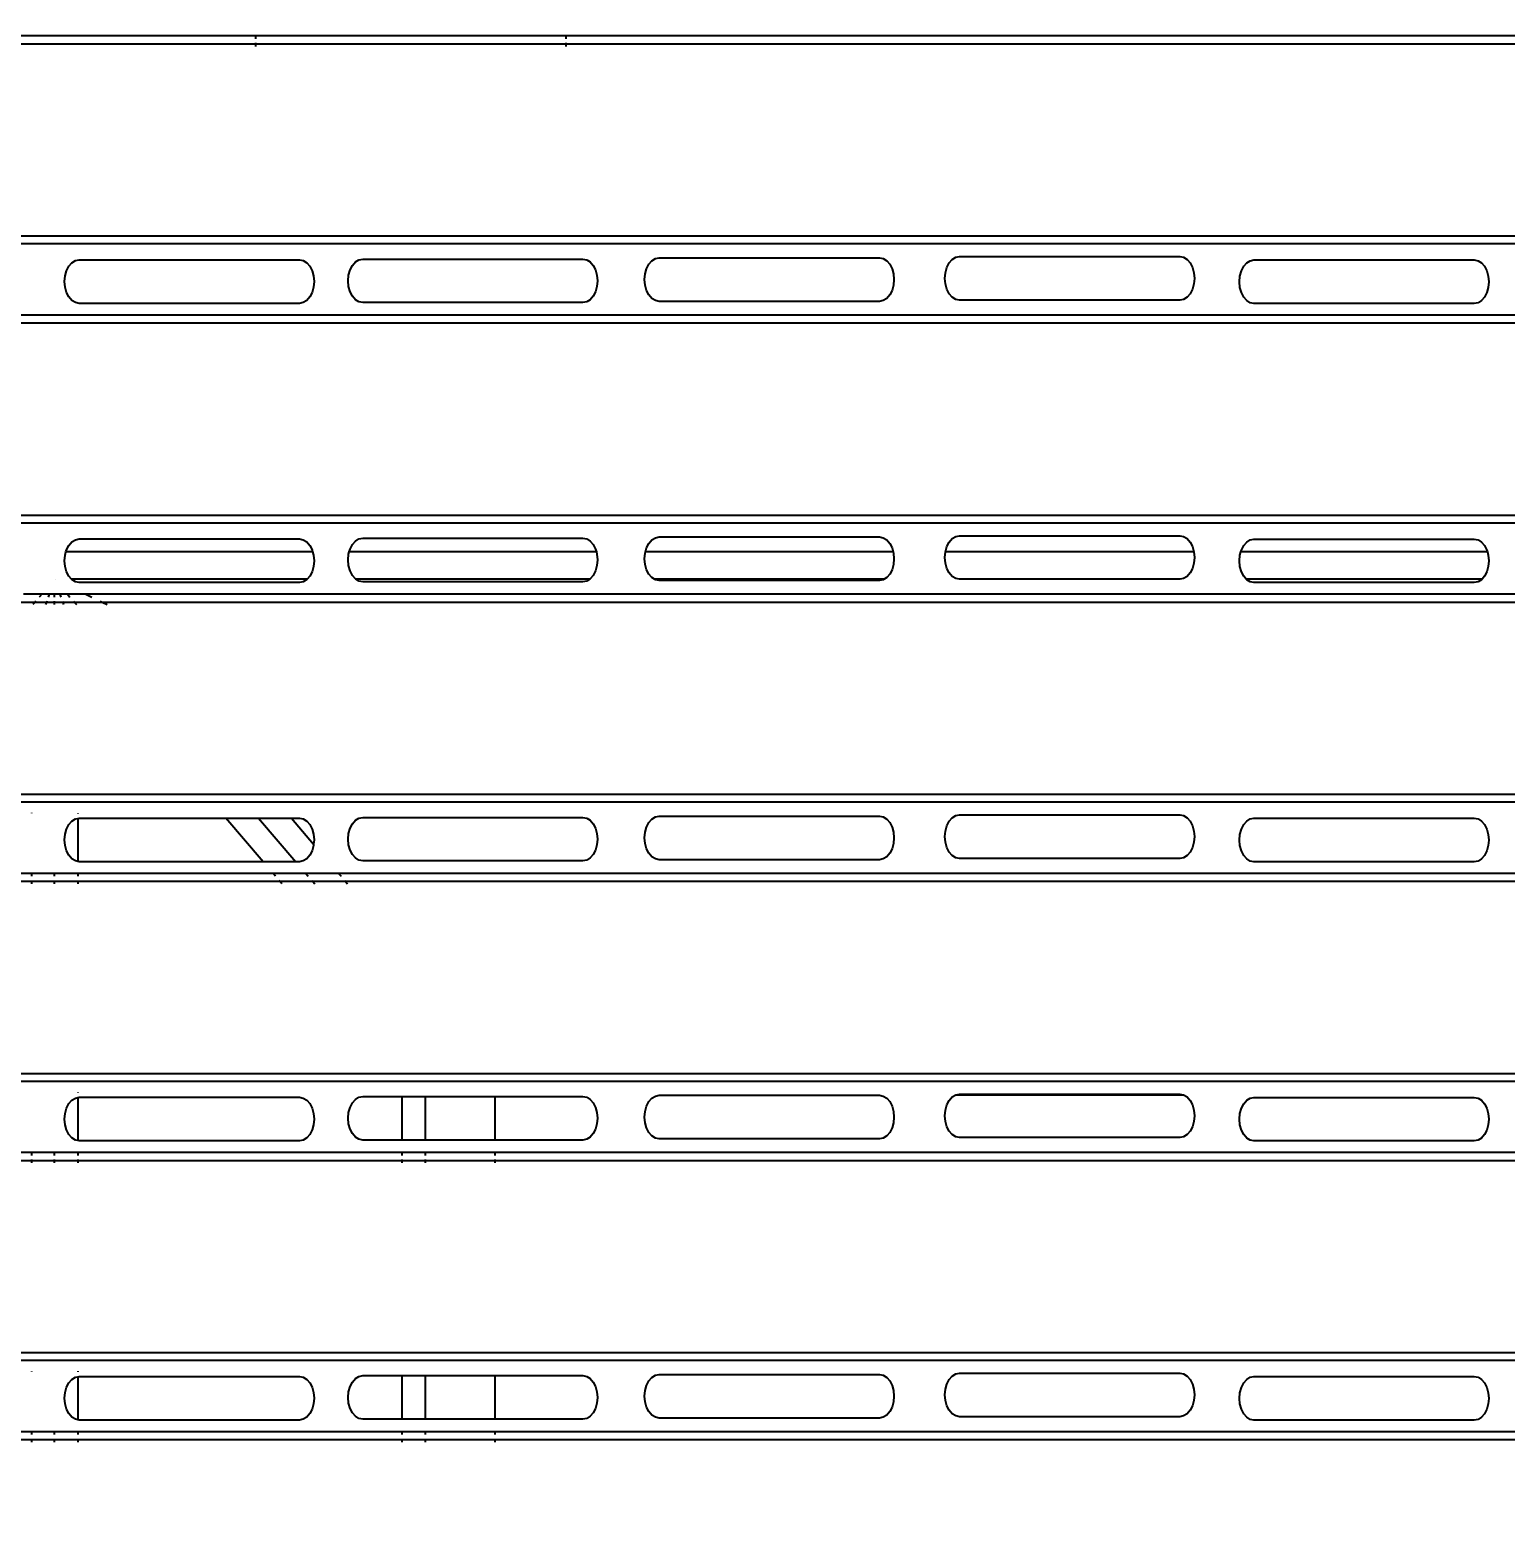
# Model space of a CAD drawing. Header units: inches. Extents: x 236662 to 497023, y -248575 to 81795.
# Drawn here: x 294752.5 to 295049.6, y -97910 to -97606.7 of the extents above; entities that cross this region are included whole.
import ezdxf

# ---------------------------------------------------------------- set-up
doc = ezdxf.new("R2010")
doc.units = ezdxf.units.IN
doc.header["$LTSCALE"] = 10
doc.header["$MEASUREMENT"] = 0
doc.layers.add('02. HP_BE TONG', color=1, linetype='Continuous', lineweight=35)
doc.layers.add('06. HP_THAY 1', color=134, linetype='Continuous', lineweight=15)
doc.layers.add('04. HP_CUA', color=153, linetype='Continuous')
doc.layers.add('08. HP_DIM', color=118, linetype='Continuous')
doc.styles.add('text2', font='VHELVCN.TTF')
doc.dimstyles.new('AL-100', dxfattribs={"dimtxt": 220, "dimasz": 150, "dimexe": 150, "dimexo": 150, "dimgap": 80, "dimtad": 1, "dimdec": 0, "dimzin": 9, "dimtxsty": 'text2', "dimblk": 'ARCHTICK', "dimcen": 1, "dimdle": 150, "dimclrd": 256, "dimclre": 256, "dimclrt": 7, "dimadec": 0, "dimazin": 0, "dimtfac": 1, "dimtdec": 0, "dimtix": 1, "dimtmove": 2, "dimatfit": 3, "dimldrblk": 'ARCHTICK', "dimfxl": 1, "dimtolj": 1, "dimtzin": 0, "dimlwd": -1, "dimlwe": -1, "dimarcsym": 0})

# ---------------------------------------------------------------- blocks, each defined once
blk = doc.blocks.new('KHUNG TEN A-3')
at = {"layer": '02. HP_BE TONG', "color": 1, "const_width": 0.5}
blk.add_lwpolyline([(15, 5), (415, 5), (415, 292), (15, 292)], close=True, dxfattribs=at)
at = {"layer": '06. HP_THAY 1'}
blk.add_lwpolyline([(0, 297), (420, 297), (420, 0), (0, 0)], close=True, dxfattribs=at)
at = {"layer": 'Defpoints'}
blk.add_lwpolyline([(0, 0), (420, 0), (420, 297), (0, 297)], close=True, dxfattribs=at)
blk = doc.blocks.new('_ArchTick')
at = {"color": 0, "linetype": 'ByBlock', "const_width": 0.15}
blk.add_lwpolyline([(-0.5, -0.5), (0.5, 0.5)], dxfattribs=at)
blk = doc.blocks.new('*D258')
at = {"layer": '08. HP_DIM', "transparency": 16777216}
for p, q in [((296581.96, -100401.71), (296581.96, -97301.71)), ((294310.44, -97451.71), (296731.96, -97451.71)), ((296110.44, -100251.71), (296731.96, -100251.71))]:
    blk.add_line(p, q, dxfattribs=at)
at = {"layer": 'Defpoints', "color": 0, "transparency": 16777216}
for p in [(294160.44, -97451.71), (296581.96, -97451.71), (295960.44, -100251.71)]:
    blk.add_point(p, dxfattribs=at)
at = {"layer": '08. HP_DIM', "transparency": 16777216, "xscale": 150, "yscale": 150, "zscale": 150}
for p, rotation in [((296581.96, -97451.71), 90), ((296581.96, -100251.71), 270)]:
    blk.add_blockref('_ArchTick', p, dxfattribs=dict(at, rotation=rotation))
at = {"layer": '08. HP_DIM', "color": 7, "transparency": 16777216, "insert": (296389.61, -98851.71), "char_height": 220, "attachment_point": 5, "rotation": 90, "style": 'text2'}
blk.add_mtext('\\A1;2800', dxfattribs=at)

msp = doc.modelspace()

# ---------------------------------------------------------------- linework, layer by layer
at = {"layer": '04. HP_CUA'}
for p, q in [((294797.94, -97607.91), (294722.94, -97607.91)), ((294797.94, -97608.5), (294797.94, -97607.91)), ((294860.44, -97607.91), (294797.94, -97607.91)), ((294860.44, -97608.5), (294860.44, -97607.91)), ((295387.87, -97607.91), (294860.44, -97607.91)), ((294797.94, -97609.57), (294722.94, -97609.57)), ((294797.94, -97609.57), (294797.94, -97609.33)), ((294797.94, -97610.01), (294797.94, -97609.57)), ((294860.44, -97609.57), (294797.94, -97609.57)), ((294860.44, -97609.57), (294860.44, -97609.33)), ((294860.44, -97610.01), (294860.44, -97609.57)), ((295388.37, -97609.57), (294860.44, -97609.57)), ((294797.94, -97648.24), (294797.94, -97648.15)), ((294860.44, -97648.24), (294860.44, -97648.15)), ((295395.9, -97649.79), (292919.53, -97649.79)), ((294797.94, -97648.24), (294722.94, -97648.24)), ((294860.44, -97648.24), (294797.94, -97648.24)), ((295395.77, -97648.24), (294860.44, -97648.24)), ((294759.86, -97655.17), (294760.33, -97654.27)), ((294760.33, -97654.27), (294760.94, -97653.57)), ((294760.94, -97653.57), (294761.65, -97653.13)), ((294761.65, -97653.13), (294762.4, -97652.98)), ((294762.4, -97652.98), (294806.74, -97652.98)), ((294806.74, -97652.98), (294807.5, -97653.13)), ((294807.5, -97653.13), (294808.21, -97653.57)), ((294808.21, -97653.57), (294808.82, -97654.27)), ((294808.82, -97654.27), (294809.28, -97655.17)), ((294816.94, -97655.01), (294817.41, -97654.11)), ((294817.41, -97654.11), (294818.02, -97653.41)), ((294818.02, -97653.41), (294818.72, -97652.97)), ((294818.72, -97652.97), (294819.48, -97652.82)), ((294819.48, -97652.82), (294863.82, -97652.82)), ((294863.82, -97652.82), (294864.58, -97652.97)), ((294864.58, -97652.97), (294865.29, -97653.41)), ((294865.29, -97653.41), (294865.9, -97654.11)), ((294865.9, -97654.11), (294866.36, -97655.01)), ((294876.63, -97654.77), (294877.1, -97653.86)), ((294877.1, -97653.86), (294877.71, -97653.17)), ((294877.71, -97653.17), (294878.41, -97652.73)), ((294878.41, -97652.73), (294879.17, -97652.58)), ((294879.17, -97652.58), (294923.51, -97652.58)), ((294923.51, -97652.58), (294924.27, -97652.73)), ((294924.27, -97652.73), (294924.98, -97653.17)), ((294924.98, -97653.17), (294925.58, -97653.86)), ((294925.58, -97653.86), (294926.05, -97654.77)), ((294937.11, -97654.51), (294937.57, -97653.61)), ((294937.57, -97653.61), (294938.18, -97652.91)), ((294938.18, -97652.91), (294938.89, -97652.47)), ((294938.89, -97652.47), (294939.65, -97652.32)), ((294939.65, -97652.32), (294983.98, -97652.32)), ((294983.98, -97652.32), (294984.74, -97652.47)), ((294984.74, -97652.47), (294985.45, -97652.91)), ((294985.45, -97652.91), (294986.06, -97653.61)), ((294986.06, -97653.61), (294986.53, -97654.51)), ((294996.85, -97654.29), (294997.46, -97653.59)), ((294997.46, -97653.59), (294998.16, -97653.15)), ((294998.16, -97653.15), (294998.92, -97653)), ((294998.92, -97653), (295043.26, -97653)), ((295043.26, -97653), (295044.02, -97653.15)), ((295044.02, -97653.15), (295044.73, -97653.59)), ((295044.73, -97653.59), (295045.33, -97654.29)), ((294759.47, -97657.36), (294759.57, -97656.23)), ((294759.57, -97656.23), (294759.86, -97655.17)), ((294809.28, -97655.17), (294809.58, -97656.23)), ((294809.58, -97656.23), (294809.68, -97657.36)), ((294816.55, -97657.21), (294816.65, -97656.07)), ((294816.65, -97658.34), (294816.55, -97657.21)), ((294816.65, -97656.07), (294816.94, -97655.01)), ((294866.36, -97655.01), (294866.65, -97656.07)), ((294866.65, -97656.07), (294866.75, -97657.21)), ((294866.75, -97657.21), (294866.65, -97658.34)), ((294876.24, -97656.96), (294876.34, -97655.83)), ((294876.34, -97658.1), (294876.24, -97656.96)), ((294876.34, -97655.83), (294876.63, -97654.77)), ((294926.05, -97654.77), (294926.34, -97655.83)), ((294926.34, -97655.83), (294926.44, -97656.96)), ((294926.44, -97656.96), (294926.34, -97658.1)), ((294936.71, -97656.71), (294936.81, -97655.57)), ((294936.81, -97657.84), (294936.71, -97656.71)), ((294936.81, -97655.57), (294937.11, -97654.51)), ((294986.53, -97654.51), (294986.82, -97655.57)), ((294986.82, -97655.57), (294986.92, -97656.71)), ((294986.92, -97656.71), (294986.82, -97657.84)), ((294995.99, -97657.39), (294996.09, -97656.25)), ((294996.09, -97656.25), (294996.38, -97655.2)), ((294996.38, -97655.2), (294996.85, -97654.29)), ((295045.33, -97654.29), (295045.8, -97655.2)), ((295045.8, -97655.2), (295046.09, -97656.25)), ((295046.09, -97656.25), (295046.19, -97657.39)), ((294759.57, -97658.5), (294759.47, -97657.36)), ((294759.86, -97659.56), (294759.57, -97658.5)), ((294760.33, -97660.46), (294759.86, -97659.56)), ((294809.28, -97659.56), (294808.82, -97660.46)), ((294809.58, -97658.5), (294809.28, -97659.56)), ((294809.68, -97657.36), (294809.58, -97658.5)), ((294816.94, -97659.4), (294816.65, -97658.34)), ((294817.41, -97660.3), (294816.94, -97659.4)), ((294818.02, -97661), (294817.41, -97660.3)), ((294865.9, -97660.3), (294865.29, -97661)), ((294866.36, -97659.4), (294865.9, -97660.3)), ((294866.65, -97658.34), (294866.36, -97659.4)), ((294876.63, -97659.16), (294876.34, -97658.1)), ((294877.1, -97660.06), (294876.63, -97659.16)), ((294877.71, -97660.76), (294877.1, -97660.06)), ((294925.58, -97660.06), (294924.98, -97660.76)), ((294926.05, -97659.16), (294925.58, -97660.06)), ((294926.34, -97658.1), (294926.05, -97659.16)), ((294937.11, -97658.9), (294936.81, -97657.84)), ((294937.57, -97659.8), (294937.11, -97658.9)), ((294938.18, -97660.5), (294937.57, -97659.8)), ((294986.06, -97659.8), (294985.45, -97660.5)), ((294986.53, -97658.9), (294986.06, -97659.8)), ((294986.82, -97657.84), (294986.53, -97658.9)), ((294996.09, -97658.52), (294995.99, -97657.39)), ((294996.38, -97659.58), (294996.09, -97658.52)), ((294996.85, -97660.49), (294996.38, -97659.58)), ((295045.8, -97659.58), (295045.33, -97660.49)), ((295046.09, -97658.52), (295045.8, -97659.58)), ((295046.19, -97657.39), (295046.09, -97658.52)), ((294760.94, -97661.16), (294760.33, -97660.46)), ((294761.65, -97661.6), (294760.94, -97661.16)), ((294762.4, -97661.75), (294761.65, -97661.6)), ((294806.74, -97661.75), (294762.4, -97661.75)), ((294807.5, -97661.6), (294806.74, -97661.75)), ((294808.21, -97661.16), (294807.5, -97661.6)), ((294808.82, -97660.46), (294808.21, -97661.16)), ((294818.72, -97661.44), (294818.02, -97661)), ((294819.48, -97661.59), (294818.72, -97661.44)), ((294863.82, -97661.59), (294819.48, -97661.59)), ((294864.58, -97661.44), (294863.82, -97661.59)), ((294865.29, -97661), (294864.58, -97661.44)), ((294878.41, -97661.2), (294877.71, -97660.76)), ((294879.17, -97661.35), (294878.41, -97661.2)), ((294923.51, -97661.35), (294879.17, -97661.35)), ((294924.27, -97661.2), (294923.51, -97661.35)), ((294924.98, -97660.76), (294924.27, -97661.2)), ((294938.89, -97660.94), (294938.18, -97660.5)), ((294939.65, -97661.09), (294938.89, -97660.94)), ((294983.98, -97661.09), (294939.65, -97661.09)), ((294984.74, -97660.94), (294983.98, -97661.09)), ((294985.45, -97660.5), (294984.74, -97660.94)), ((294997.46, -97661.18), (294996.85, -97660.49)), ((294998.16, -97661.62), (294997.46, -97661.18)), ((294998.92, -97661.77), (294998.16, -97661.62)), ((295043.26, -97661.77), (294998.92, -97661.77)), ((295044.02, -97661.62), (295043.26, -97661.77)), ((295044.73, -97661.18), (295044.02, -97661.62)), ((295045.33, -97660.49), (295044.73, -97661.18)), ((295393.26, -97664.1), (292927.62, -97664.1)), ((295391.84, -97665.76), (292929.03, -97665.76)), ((295358.82, -97704.43), (292962.05, -97704.43)), ((295396.55, -97705.98), (292918.88, -97705.98)), ((294878.41, -97708.92), (294879.17, -97708.77)), ((294879.17, -97708.77), (294923.51, -97708.77)), ((294923.51, -97708.77), (294924.27, -97708.92)), ((294938.18, -97709.1), (294938.89, -97708.66)), ((294938.89, -97708.66), (294939.65, -97708.51)), ((294939.65, -97708.51), (294983.98, -97708.51)), ((294983.98, -97708.51), (294984.74, -97708.66)), ((294984.74, -97708.66), (294985.45, -97709.1)), ((294759.57, -97712.42), (294759.74, -97711.79)), ((294759.74, -97711.79), (294759.86, -97711.36)), ((294809.4, -97711.79), (294759.74, -97711.79)), ((294759.86, -97711.36), (294760.33, -97710.46)), ((294760.33, -97710.46), (294760.94, -97709.76)), ((294760.94, -97709.76), (294761.65, -97709.32)), ((294761.65, -97709.32), (294762.4, -97709.17)), ((294762.4, -97709.17), (294806.74, -97709.17)), ((294806.74, -97709.17), (294807.5, -97709.32)), ((294807.5, -97709.32), (294808.21, -97709.76)), ((294808.21, -97709.76), (294808.82, -97710.46)), ((294808.82, -97710.46), (294809.28, -97711.36)), ((294809.28, -97711.36), (294809.4, -97711.79)), ((294809.4, -97711.79), (294809.58, -97712.42)), ((294816.65, -97712.26), (294816.78, -97711.79)), ((294816.78, -97711.79), (294816.94, -97711.2)), ((294866.53, -97711.79), (294816.78, -97711.79)), ((294816.94, -97711.2), (294817.41, -97710.3)), ((294817.41, -97710.3), (294818.02, -97709.6)), ((294818.02, -97709.6), (294818.72, -97709.16)), ((294818.72, -97709.16), (294819.48, -97709.01)), ((294819.48, -97709.01), (294863.82, -97709.01)), ((294863.82, -97709.01), (294864.58, -97709.16)), ((294864.58, -97709.16), (294865.29, -97709.6)), ((294865.29, -97709.6), (294865.9, -97710.3)), ((294865.9, -97710.3), (294866.36, -97711.2)), ((294866.36, -97711.2), (294866.53, -97711.79)), ((294866.53, -97711.79), (294866.65, -97712.26)), ((294876.34, -97712.02), (294876.4, -97711.79)), ((294876.4, -97711.79), (294876.63, -97710.96)), ((294926.28, -97711.79), (294876.4, -97711.79)), ((294876.63, -97710.96), (294877.1, -97710.05)), ((294877.1, -97710.05), (294877.71, -97709.36)), ((294877.71, -97709.36), (294878.41, -97708.92)), ((294924.27, -97708.92), (294924.98, -97709.36)), ((294924.98, -97709.36), (294925.58, -97710.05)), ((294925.58, -97710.05), (294926.05, -97710.96)), ((294926.05, -97710.96), (294926.28, -97711.79)), ((294926.28, -97711.79), (294926.34, -97712.02)), ((294936.71, -97712.9), (294936.81, -97711.79)), ((294936.81, -97711.76), (294937.11, -97710.7)), ((294936.81, -97711.79), (294936.81, -97711.76)), ((294986.82, -97711.79), (294936.81, -97711.79)), ((294937.11, -97710.7), (294937.57, -97709.8)), ((294937.57, -97709.8), (294938.18, -97709.1)), ((294985.45, -97709.1), (294986.06, -97709.8)), ((294986.06, -97709.8), (294986.53, -97710.7)), ((294986.53, -97710.7), (294986.82, -97711.76)), ((294986.82, -97711.76), (294986.82, -97711.79)), ((294986.82, -97711.79), (294986.92, -97712.9)), ((294996.09, -97712.44), (294996.27, -97711.79)), ((294996.27, -97711.79), (294996.38, -97711.39)), ((295045.91, -97711.79), (294996.27, -97711.79)), ((294996.38, -97711.39), (294996.85, -97710.48)), ((294996.85, -97710.48), (294997.46, -97709.78)), ((294997.46, -97709.78), (294998.16, -97709.34)), ((294998.16, -97709.34), (294998.92, -97709.19)), ((294998.92, -97709.19), (295043.26, -97709.19)), ((295043.26, -97709.19), (295044.02, -97709.34)), ((295044.02, -97709.34), (295044.73, -97709.78)), ((295044.73, -97709.78), (295045.33, -97710.48)), ((295045.33, -97710.48), (295045.8, -97711.39)), ((295045.8, -97711.39), (295045.91, -97711.79)), ((295045.91, -97711.79), (295046.09, -97712.44)), ((294759.47, -97713.55), (294759.57, -97712.42)), ((294759.57, -97714.69), (294759.47, -97713.55)), ((294759.86, -97715.75), (294759.57, -97714.69)), ((294809.58, -97714.69), (294809.28, -97715.75)), ((294809.58, -97712.42), (294809.68, -97713.55)), ((294809.68, -97713.55), (294809.58, -97714.69)), ((294816.55, -97713.4), (294816.65, -97712.26)), ((294816.65, -97714.53), (294816.55, -97713.4)), ((294816.94, -97715.59), (294816.65, -97714.53)), ((294866.65, -97714.53), (294866.36, -97715.59)), ((294866.65, -97712.26), (294866.75, -97713.4)), ((294866.75, -97713.4), (294866.65, -97714.53)), ((294876.24, -97713.15), (294876.34, -97712.02)), ((294876.34, -97714.29), (294876.24, -97713.15)), ((294876.63, -97715.35), (294876.34, -97714.29)), ((294926.34, -97714.29), (294926.05, -97715.35)), ((294926.34, -97712.02), (294926.44, -97713.15)), ((294926.44, -97713.15), (294926.34, -97714.29)), ((294936.81, -97714.03), (294936.71, -97712.9)), ((294937.11, -97715.09), (294936.81, -97714.03)), ((294986.82, -97714.03), (294986.53, -97715.09)), ((294986.92, -97712.9), (294986.82, -97714.03)), ((294995.99, -97713.58), (294996.09, -97712.44)), ((294996.09, -97714.71), (294995.99, -97713.58)), ((294996.38, -97715.77), (294996.09, -97714.71)), ((295046.09, -97714.71), (295045.8, -97715.77)), ((295046.09, -97712.44), (295046.19, -97713.58)), ((295046.19, -97713.58), (295046.09, -97714.71)), ((294757.62, -97717.34), (294757.65, -97717.35)), ((294760.33, -97716.65), (294759.86, -97715.75)), ((294760.86, -97717.26), (294760.33, -97716.65)), ((294808.29, -97717.26), (294760.86, -97717.26)), ((294760.94, -97717.35), (294760.86, -97717.26)), ((294761.65, -97717.79), (294760.94, -97717.35)), ((294762.4, -97717.94), (294761.65, -97717.79)), ((294806.74, -97717.94), (294762.4, -97717.94)), ((294807.5, -97717.79), (294806.74, -97717.94)), ((294808.21, -97717.35), (294807.5, -97717.79)), ((294808.29, -97717.26), (294808.21, -97717.35)), ((294808.82, -97716.65), (294808.29, -97717.26)), ((294809.28, -97715.75), (294808.82, -97716.65)), ((294817.41, -97716.49), (294816.94, -97715.59)), ((294818.02, -97717.19), (294817.41, -97716.49)), ((294818.12, -97717.26), (294818.02, -97717.19)), ((294865.18, -97717.26), (294818.12, -97717.26)), ((294818.72, -97717.63), (294818.12, -97717.26)), ((294819.48, -97717.78), (294818.72, -97717.63)), ((294863.82, -97717.78), (294819.48, -97717.78)), ((294864.58, -97717.63), (294863.82, -97717.78)), ((294865.18, -97717.26), (294864.58, -97717.63)), ((294865.29, -97717.19), (294865.18, -97717.26)), ((294865.9, -97716.49), (294865.29, -97717.19)), ((294866.36, -97715.59), (294865.9, -97716.49)), ((294877.1, -97716.25), (294876.63, -97715.35)), ((294877.71, -97716.95), (294877.1, -97716.25)), ((294878.2, -97717.26), (294877.71, -97716.95)), ((294924.48, -97717.26), (294878.2, -97717.26)), ((294878.41, -97717.39), (294878.2, -97717.26)), ((294879.17, -97717.54), (294878.41, -97717.39)), ((294923.51, -97717.54), (294879.17, -97717.54)), ((294924.27, -97717.39), (294923.51, -97717.54)), ((294924.48, -97717.26), (294924.27, -97717.39)), ((294924.98, -97716.95), (294924.48, -97717.26)), ((294925.58, -97716.25), (294924.98, -97716.95)), ((294926.05, -97715.35), (294925.58, -97716.25)), ((294937.57, -97715.99), (294937.11, -97715.09)), ((294938.18, -97716.69), (294937.57, -97715.99)), ((294938.89, -97717.13), (294938.18, -97716.69)), ((294939.65, -97717.28), (294938.89, -97717.13)), ((294983.98, -97717.28), (294939.65, -97717.28)), ((294984.74, -97717.13), (294983.98, -97717.28)), ((294985.45, -97716.69), (294984.74, -97717.13)), ((294986.06, -97715.99), (294985.45, -97716.69)), ((294986.53, -97715.09), (294986.06, -97715.99)), ((294996.85, -97716.68), (294996.38, -97715.77)), ((294997.35, -97717.26), (294996.85, -97716.68)), ((295044.83, -97717.26), (294997.35, -97717.26)), ((294997.46, -97717.37), (294997.35, -97717.26)), ((294998.16, -97717.81), (294997.46, -97717.37)), ((294998.92, -97717.96), (294998.16, -97717.81)), ((295043.26, -97717.96), (294998.92, -97717.96)), ((295044.02, -97717.81), (295043.26, -97717.96)), ((295044.73, -97717.37), (295044.02, -97717.81)), ((295044.83, -97717.26), (295044.73, -97717.37)), ((295045.33, -97716.68), (295044.83, -97717.26)), ((295045.8, -97715.77), (295045.33, -97716.68)), ((294754.86, -97720.29), (294751.19, -97720.29)), ((294754.86, -97720.29), (294754.36, -97720.88)), ((294756.38, -97720.29), (294754.86, -97720.29)), ((294756.38, -97720.29), (294756.17, -97720.88)), ((294757.45, -97720.29), (294756.38, -97720.29)), ((294757.45, -97720.88), (294757.45, -97720.29)), ((294758.53, -97720.29), (294757.45, -97720.29)), ((294758.53, -97720.29), (294758.73, -97720.88)), ((294760.05, -97720.29), (294758.53, -97720.29)), ((294760.05, -97720.29), (294760.55, -97720.88)), ((294763.71, -97720.29), (294760.05, -97720.29)), ((294763.71, -97720.29), (294764.92, -97720.88)), ((295348.21, -97720.29), (294763.71, -97720.29)), ((294753.44, -97721.95), (294747.77, -97721.95)), ((294753.44, -97721.95), (294753.07, -97722.39)), ((294753.65, -97721.71), (294753.44, -97721.95)), ((294755.79, -97721.95), (294753.44, -97721.95)), ((294755.79, -97721.95), (294755.64, -97722.39)), ((294755.88, -97721.71), (294755.79, -97721.95)), ((294757.45, -97721.95), (294755.79, -97721.95)), ((294757.45, -97721.95), (294757.45, -97721.71)), ((294757.45, -97722.39), (294757.45, -97721.95)), ((294759.11, -97721.95), (294757.45, -97721.95)), ((294759.03, -97721.71), (294759.11, -97721.95)), ((294759.11, -97721.95), (294759.27, -97722.39)), ((294761.46, -97721.95), (294759.11, -97721.95)), ((294761.25, -97721.71), (294761.46, -97721.95)), ((294761.46, -97721.95), (294761.84, -97722.39)), ((294767.13, -97721.95), (294761.46, -97721.95)), ((294766.63, -97721.71), (294767.13, -97721.95)), ((294767.13, -97721.95), (294768.04, -97722.39)), ((295344.79, -97721.95), (294767.13, -97721.95)), ((295396.55, -97762.17), (292918.88, -97762.17)), ((294752.79, -97760.62), (294727.02, -97760.62)), ((294752.79, -97760.53), (294752.79, -97760.62)), ((294757.45, -97760.62), (294752.79, -97760.62)), ((294757.45, -97760.62), (294757.45, -97760.53)), ((294762.12, -97760.62), (294757.45, -97760.62)), ((294762.12, -97760.53), (294762.12, -97760.62)), ((294787.89, -97760.62), (294762.12, -97760.62)), ((294787.89, -97760.62), (294787.81, -97760.53)), ((294794.48, -97760.62), (294787.89, -97760.62)), ((294794.4, -97760.53), (294794.48, -97760.62)), ((294801.08, -97760.62), (294794.48, -97760.62)), ((294801, -97760.53), (294801.08, -97760.62)), ((295310.84, -97760.62), (294801.08, -97760.62)), ((294752.79, -97764.31), (294752.79, -97764.37)), ((294760.33, -97766.64), (294760.94, -97765.95)), ((294760.94, -97765.95), (294761.65, -97765.51)), ((294761.65, -97765.51), (294762.12, -97765.42)), ((294762.12, -97764.33), (294762.12, -97764.41)), ((294762.12, -97765.42), (294762.4, -97765.36)), ((294762.12, -97765.42), (294762.12, -97774.07)), ((294762.4, -97765.36), (294791.93, -97765.36)), ((294799.43, -97774.14), (294791.93, -97765.36)), ((294791.93, -97765.36), (294798.53, -97765.36)), ((294798.53, -97765.36), (294806.01, -97774.13)), ((294798.53, -97765.36), (294805.13, -97765.36)), ((294805.13, -97765.36), (294809.6, -97770.6)), ((294805.13, -97765.36), (294806.74, -97765.36)), ((294806.74, -97765.36), (294807.5, -97765.51)), ((294807.5, -97765.51), (294808.21, -97765.95)), ((294808.21, -97765.95), (294808.82, -97766.64)), ((294816.94, -97767.39), (294817.41, -97766.49)), ((294817.41, -97766.49), (294818.02, -97765.79)), ((294818.02, -97765.79), (294818.72, -97765.35)), ((294818.72, -97765.35), (294819.48, -97765.2)), ((294819.48, -97765.2), (294863.82, -97765.2)), ((294863.82, -97765.2), (294864.58, -97765.35)), ((294864.58, -97765.35), (294865.29, -97765.79)), ((294865.29, -97765.79), (294865.9, -97766.49)), ((294865.9, -97766.49), (294866.36, -97767.39)), ((294876.63, -97767.15), (294877.1, -97766.24)), ((294877.1, -97766.24), (294877.71, -97765.55)), ((294877.71, -97765.55), (294878.41, -97765.11)), ((294878.41, -97765.11), (294879.17, -97764.96)), ((294879.17, -97764.96), (294923.51, -97764.96)), ((294923.51, -97764.96), (294924.27, -97765.11)), ((294924.27, -97765.11), (294924.98, -97765.55)), ((294924.98, -97765.55), (294925.58, -97766.24)), ((294925.58, -97766.24), (294926.05, -97767.15)), ((294937.11, -97766.89), (294937.57, -97765.99)), ((294937.57, -97765.99), (294938.18, -97765.29)), ((294938.18, -97765.29), (294938.89, -97764.85)), ((294938.89, -97764.85), (294939.65, -97764.7)), ((294939.65, -97764.7), (294983.98, -97764.7)), ((294983.98, -97764.7), (294984.74, -97764.85)), ((294984.74, -97764.85), (294985.45, -97765.29)), ((294985.45, -97765.29), (294986.06, -97765.99)), ((294986.06, -97765.99), (294986.53, -97766.89)), ((294996.85, -97766.67), (294997.46, -97765.97)), ((294997.46, -97765.97), (294998.16, -97765.53)), ((294998.16, -97765.53), (294998.92, -97765.38)), ((294998.92, -97765.38), (295043.26, -97765.38)), ((295043.26, -97765.38), (295044.02, -97765.53)), ((295044.02, -97765.53), (295044.73, -97765.97)), ((295044.73, -97765.97), (295045.33, -97766.67)), ((294759.47, -97769.74), (294759.57, -97768.61)), ((294759.57, -97768.61), (294759.86, -97767.55)), ((294759.86, -97767.55), (294760.33, -97766.64)), ((294808.82, -97766.64), (294809.28, -97767.55)), ((294809.28, -97767.55), (294809.58, -97768.61)), ((294809.58, -97768.61), (294809.68, -97769.74)), ((294816.55, -97769.59), (294816.65, -97768.45)), ((294816.65, -97768.45), (294816.94, -97767.39)), ((294866.36, -97767.39), (294866.65, -97768.45)), ((294866.65, -97768.45), (294866.75, -97769.59)), ((294876.24, -97769.34), (294876.34, -97768.21)), ((294876.34, -97770.48), (294876.24, -97769.34)), ((294876.34, -97768.21), (294876.63, -97767.15)), ((294926.05, -97767.15), (294926.34, -97768.21)), ((294926.34, -97768.21), (294926.44, -97769.34)), ((294926.44, -97769.34), (294926.34, -97770.48)), ((294936.71, -97769.09), (294936.81, -97767.95)), ((294936.81, -97770.22), (294936.71, -97769.09)), ((294936.81, -97767.95), (294937.11, -97766.89)), ((294986.53, -97766.89), (294986.82, -97767.95)), ((294986.82, -97767.95), (294986.92, -97769.09)), ((294986.92, -97769.09), (294986.82, -97770.22)), ((294995.99, -97769.77), (294996.09, -97768.63)), ((294996.09, -97768.63), (294996.38, -97767.58)), ((294996.38, -97767.58), (294996.85, -97766.67)), ((295045.33, -97766.67), (295045.8, -97767.58)), ((295045.8, -97767.58), (295046.09, -97768.63)), ((295046.09, -97768.63), (295046.19, -97769.77)), ((294759.57, -97770.88), (294759.47, -97769.74)), ((294759.86, -97771.94), (294759.57, -97770.88)), ((294760.33, -97772.84), (294759.86, -97771.94)), ((294809.28, -97771.94), (294808.82, -97772.84)), ((294809.58, -97770.88), (294809.28, -97771.94)), ((294809.6, -97770.6), (294809.58, -97770.88)), ((294809.68, -97769.74), (294809.6, -97770.6)), ((294816.65, -97770.72), (294816.55, -97769.59)), ((294816.94, -97771.78), (294816.65, -97770.72)), ((294817.41, -97772.68), (294816.94, -97771.78)), ((294866.36, -97771.78), (294865.9, -97772.68)), ((294866.65, -97770.72), (294866.36, -97771.78)), ((294866.75, -97769.59), (294866.65, -97770.72)), ((294876.63, -97771.54), (294876.34, -97770.48)), ((294877.1, -97772.44), (294876.63, -97771.54)), ((294877.71, -97773.14), (294877.1, -97772.44)), ((294925.58, -97772.44), (294924.98, -97773.14)), ((294926.05, -97771.54), (294925.58, -97772.44)), ((294926.34, -97770.48), (294926.05, -97771.54)), ((294937.11, -97771.28), (294936.81, -97770.22)), ((294937.57, -97772.18), (294937.11, -97771.28)), ((294938.18, -97772.88), (294937.57, -97772.18)), ((294986.06, -97772.18), (294985.45, -97772.88)), ((294986.53, -97771.28), (294986.06, -97772.18)), ((294986.82, -97770.22), (294986.53, -97771.28)), ((294996.09, -97770.9), (294995.99, -97769.77)), ((294996.38, -97771.96), (294996.09, -97770.9)), ((294996.85, -97772.87), (294996.38, -97771.96)), ((295045.8, -97771.96), (295045.33, -97772.87)), ((295046.09, -97770.9), (295045.8, -97771.96)), ((295046.19, -97769.77), (295046.09, -97770.9)), ((294760.94, -97773.54), (294760.33, -97772.84)), ((294761.65, -97773.98), (294760.94, -97773.54)), ((294762.12, -97774.07), (294761.65, -97773.98)), ((294762.4, -97774.13), (294762.12, -97774.07)), ((294799.43, -97774.14), (294762.4, -97774.13)), ((294806.01, -97774.13), (294799.43, -97774.14)), ((294806.74, -97774.13), (294806.01, -97774.13)), ((294807.5, -97773.98), (294806.74, -97774.13)), ((294808.21, -97773.54), (294807.5, -97773.98)), ((294808.82, -97772.84), (294808.21, -97773.54)), ((294818.02, -97773.38), (294817.41, -97772.68)), ((294818.72, -97773.82), (294818.02, -97773.38)), ((294819.48, -97773.97), (294818.72, -97773.82)), ((294863.82, -97773.97), (294819.48, -97773.97)), ((294864.58, -97773.82), (294863.82, -97773.97)), ((294865.29, -97773.38), (294864.58, -97773.82)), ((294865.9, -97772.68), (294865.29, -97773.38)), ((294878.41, -97773.58), (294877.71, -97773.14)), ((294879.17, -97773.73), (294878.41, -97773.58)), ((294923.51, -97773.73), (294879.17, -97773.73)), ((294924.27, -97773.58), (294923.51, -97773.73)), ((294924.98, -97773.14), (294924.27, -97773.58)), ((294938.89, -97773.32), (294938.18, -97772.88)), ((294939.65, -97773.47), (294938.89, -97773.32)), ((294983.98, -97773.47), (294939.65, -97773.47)), ((294984.74, -97773.32), (294983.98, -97773.47)), ((294985.45, -97772.88), (294984.74, -97773.32)), ((294997.46, -97773.56), (294996.85, -97772.87)), ((294998.16, -97774), (294997.46, -97773.56)), ((294998.92, -97774.15), (294998.16, -97774)), ((295043.26, -97774.15), (294998.92, -97774.15)), ((295044.02, -97774), (295043.26, -97774.15)), ((295044.73, -97773.56), (295044.02, -97774)), ((295045.33, -97772.87), (295044.73, -97773.56)), ((294752.79, -97778.14), (294712.06, -97778.14)), ((294752.79, -97776.48), (294713.47, -97776.48)), ((294752.79, -97776.48), (294752.79, -97777.07)), ((294757.45, -97776.48), (294752.79, -97776.48)), ((294752.79, -97777.9), (294752.79, -97778.14)), ((294752.79, -97778.14), (294752.79, -97778.58)), ((294757.45, -97778.14), (294752.79, -97778.14)), ((294757.45, -97777.07), (294757.45, -97776.48)), ((294762.12, -97776.48), (294757.45, -97776.48)), ((294757.45, -97778.14), (294757.45, -97777.9)), ((294757.45, -97778.58), (294757.45, -97778.14)), ((294762.12, -97778.14), (294757.45, -97778.14)), ((294762.12, -97776.48), (294762.12, -97777.07)), ((294801.43, -97776.48), (294762.12, -97776.48)), ((294762.12, -97777.9), (294762.12, -97778.14)), ((294762.12, -97778.14), (294762.12, -97778.58)), ((294802.85, -97778.14), (294762.12, -97778.14)), ((294801.93, -97777.07), (294801.43, -97776.48)), ((294808.03, -97776.48), (294801.43, -97776.48)), ((294802.85, -97778.14), (294802.64, -97777.9)), ((294803.22, -97778.58), (294802.85, -97778.14)), ((294809.44, -97778.14), (294802.85, -97778.14)), ((294808.03, -97776.48), (294808.53, -97777.07)), ((294814.62, -97776.48), (294808.03, -97776.48)), ((294809.24, -97777.9), (294809.44, -97778.14)), ((294809.44, -97778.14), (294809.82, -97778.58)), ((294816.04, -97778.14), (294809.44, -97778.14)), ((294814.62, -97776.48), (294815.12, -97777.07)), ((295297.3, -97776.48), (294814.62, -97776.48)), ((294815.83, -97777.9), (294816.04, -97778.14)), ((294816.04, -97778.14), (294816.41, -97778.58)), ((295295.88, -97778.14), (294816.04, -97778.14)), ((294752.79, -97816.81), (294687.49, -97816.81)), ((294752.79, -97816.72), (294752.79, -97816.81)), ((294757.45, -97816.81), (294752.79, -97816.81)), ((294757.45, -97816.81), (294757.45, -97816.72)), ((294762.12, -97816.81), (294757.45, -97816.81)), ((294762.12, -97816.72), (294762.12, -97816.81)), ((294827.42, -97816.81), (294762.12, -97816.81)), ((294827.42, -97816.81), (294827.42, -97816.72)), ((294832.08, -97816.81), (294827.42, -97816.81)), ((294832.08, -97816.72), (294832.08, -97816.81)), ((294846.07, -97816.81), (294832.08, -97816.81)), ((294846.07, -97816.72), (294846.07, -97816.81)), ((295265.85, -97816.81), (294846.07, -97816.81)), ((295396.55, -97818.36), (292918.88, -97818.36)), ((294762.12, -97820.52), (294762.12, -97820.6)), ((294938.18, -97821.48), (294938.91, -97821.04)), ((294938.91, -97821.04), (294939.65, -97820.89)), ((294938.91, -97821.04), (294984.73, -97821.04)), ((294939.65, -97820.89), (294983.98, -97820.89)), ((294983.98, -97820.89), (294984.73, -97821.04)), ((294984.73, -97821.04), (294985.45, -97821.48)), ((294759.57, -97824.8), (294759.86, -97823.74)), ((294759.86, -97823.74), (294760.33, -97822.83)), ((294760.33, -97822.83), (294760.94, -97822.14)), ((294760.94, -97822.14), (294761.65, -97821.7)), ((294761.65, -97821.7), (294762.12, -97821.61)), ((294762.12, -97821.61), (294762.4, -97821.55)), ((294762.12, -97821.61), (294762.12, -97830.26)), ((294762.4, -97821.55), (294806.74, -97821.55)), ((294806.74, -97821.55), (294807.5, -97821.7)), ((294807.5, -97821.7), (294808.21, -97822.14)), ((294808.21, -97822.14), (294808.82, -97822.83)), ((294808.82, -97822.83), (294809.28, -97823.74)), ((294809.28, -97823.74), (294809.58, -97824.8)), ((294816.65, -97824.64), (294816.94, -97823.58)), ((294816.94, -97823.58), (294817.41, -97822.68)), ((294817.41, -97822.68), (294818.02, -97821.98)), ((294818.02, -97821.98), (294818.72, -97821.54)), ((294818.72, -97821.54), (294819.48, -97821.39)), ((294819.48, -97821.39), (294827.42, -97821.39)), ((294827.42, -97830.16), (294827.42, -97821.39)), ((294827.42, -97821.39), (294832.08, -97821.39)), ((294832.08, -97821.39), (294832.08, -97830.16)), ((294832.08, -97821.39), (294846.07, -97821.39)), ((294846.07, -97821.39), (294846.07, -97830.16)), ((294846.07, -97821.39), (294863.82, -97821.39)), ((294863.82, -97821.39), (294864.58, -97821.54)), ((294864.58, -97821.54), (294865.29, -97821.98)), ((294865.29, -97821.98), (294865.9, -97822.68)), ((294865.9, -97822.68), (294866.36, -97823.58)), ((294866.36, -97823.58), (294866.65, -97824.64)), ((294876.34, -97824.4), (294876.63, -97823.34)), ((294876.63, -97823.34), (294877.1, -97822.43)), ((294877.1, -97822.43), (294877.71, -97821.74)), ((294877.71, -97821.74), (294878.41, -97821.3)), ((294878.41, -97821.3), (294879.17, -97821.15)), ((294879.17, -97821.15), (294923.51, -97821.15)), ((294923.51, -97821.15), (294924.27, -97821.3)), ((294924.27, -97821.3), (294924.98, -97821.74)), ((294924.98, -97821.74), (294925.58, -97822.43)), ((294925.58, -97822.43), (294926.05, -97823.34)), ((294926.05, -97823.34), (294926.34, -97824.4)), ((294936.81, -97824.14), (294937.11, -97823.08)), ((294937.11, -97823.08), (294937.57, -97822.18)), ((294937.57, -97822.18), (294938.18, -97821.48)), ((294985.45, -97821.48), (294986.06, -97822.18)), ((294986.06, -97822.18), (294986.53, -97823.08)), ((294986.53, -97823.08), (294986.82, -97824.14)), ((294996.09, -97824.82), (294996.38, -97823.77)), ((294996.38, -97823.77), (294996.85, -97822.86)), ((294996.85, -97822.86), (294997.46, -97822.16)), ((294997.46, -97822.16), (294998.16, -97821.72)), ((294998.16, -97821.72), (294998.92, -97821.57)), ((294998.92, -97821.57), (295043.26, -97821.57)), ((295043.26, -97821.57), (295044.02, -97821.72)), ((295044.02, -97821.72), (295044.73, -97822.16)), ((295044.73, -97822.16), (295045.33, -97822.86)), ((295045.33, -97822.86), (295045.8, -97823.77)), ((295045.8, -97823.77), (295046.09, -97824.82)), ((294759.47, -97825.93), (294759.57, -97824.8)), ((294759.57, -97827.07), (294759.47, -97825.93)), ((294759.86, -97828.13), (294759.57, -97827.07)), ((294809.58, -97827.07), (294809.28, -97828.13)), ((294809.58, -97824.8), (294809.68, -97825.93)), ((294809.68, -97825.93), (294809.58, -97827.07)), ((294816.55, -97825.78), (294816.65, -97824.64)), ((294816.65, -97826.91), (294816.55, -97825.78)), ((294816.94, -97827.97), (294816.65, -97826.91)), ((294866.65, -97826.91), (294866.36, -97827.97)), ((294866.65, -97824.64), (294866.75, -97825.78)), ((294866.75, -97825.78), (294866.65, -97826.91)), ((294876.24, -97825.53), (294876.34, -97824.4)), ((294876.34, -97826.67), (294876.24, -97825.53)), ((294876.63, -97827.73), (294876.34, -97826.67)), ((294926.34, -97826.67), (294926.05, -97827.73)), ((294926.34, -97824.4), (294926.44, -97825.53)), ((294926.44, -97825.53), (294926.34, -97826.67)), ((294936.71, -97825.28), (294936.81, -97824.14)), ((294936.81, -97826.41), (294936.71, -97825.28)), ((294937.11, -97827.47), (294936.81, -97826.41)), ((294986.82, -97826.41), (294986.53, -97827.47)), ((294986.82, -97824.14), (294986.92, -97825.28)), ((294986.92, -97825.28), (294986.82, -97826.41)), ((294995.99, -97825.96), (294996.09, -97824.82)), ((294996.09, -97827.09), (294995.99, -97825.96)), ((294996.38, -97828.15), (294996.09, -97827.09)), ((295046.09, -97827.09), (295045.8, -97828.15)), ((295046.09, -97824.82), (295046.19, -97825.96)), ((295046.19, -97825.96), (295046.09, -97827.09)), ((294760.33, -97829.03), (294759.86, -97828.13)), ((294760.94, -97829.73), (294760.33, -97829.03)), ((294761.65, -97830.17), (294760.94, -97829.73)), ((294762.12, -97830.26), (294761.65, -97830.17)), ((294807.5, -97830.17), (294806.74, -97830.32)), ((294808.21, -97829.73), (294807.5, -97830.17)), ((294808.82, -97829.03), (294808.21, -97829.73)), ((294809.28, -97828.13), (294808.82, -97829.03)), ((294817.41, -97828.87), (294816.94, -97827.97)), ((294818.02, -97829.57), (294817.41, -97828.87)), ((294818.72, -97830.01), (294818.02, -97829.57)), ((294819.48, -97830.16), (294818.72, -97830.01)), ((294827.42, -97830.16), (294819.48, -97830.16)), ((294832.08, -97830.16), (294827.42, -97830.16)), ((294846.07, -97830.16), (294832.08, -97830.16)), ((294863.82, -97830.16), (294846.07, -97830.16)), ((294864.58, -97830.01), (294863.82, -97830.16)), ((294865.29, -97829.57), (294864.58, -97830.01)), ((294865.9, -97828.87), (294865.29, -97829.57)), ((294866.36, -97827.97), (294865.9, -97828.87)), ((294877.1, -97828.63), (294876.63, -97827.73)), ((294877.71, -97829.33), (294877.1, -97828.63)), ((294878.41, -97829.77), (294877.71, -97829.33)), ((294879.17, -97829.92), (294878.41, -97829.77)), ((294923.51, -97829.92), (294879.17, -97829.92)), ((294924.27, -97829.77), (294923.51, -97829.92)), ((294924.98, -97829.33), (294924.27, -97829.77)), ((294925.58, -97828.63), (294924.98, -97829.33)), ((294926.05, -97827.73), (294925.58, -97828.63)), ((294937.57, -97828.37), (294937.11, -97827.47)), ((294938.18, -97829.07), (294937.57, -97828.37)), ((294938.89, -97829.51), (294938.18, -97829.07)), ((294939.65, -97829.66), (294938.89, -97829.51)), ((294983.98, -97829.66), (294939.65, -97829.66)), ((294984.74, -97829.51), (294983.98, -97829.66)), ((294985.45, -97829.07), (294984.74, -97829.51)), ((294986.06, -97828.37), (294985.45, -97829.07)), ((294986.53, -97827.47), (294986.06, -97828.37)), ((294996.85, -97829.06), (294996.38, -97828.15)), ((294997.46, -97829.75), (294996.85, -97829.06)), ((294998.16, -97830.19), (294997.46, -97829.75)), ((295044.73, -97829.75), (295044.02, -97830.19)), ((295045.33, -97829.06), (295044.73, -97829.75)), ((295045.8, -97828.15), (295045.33, -97829.06)), ((294752.79, -97832.67), (294687.49, -97832.67)), ((294752.79, -97832.67), (294752.79, -97833.26)), ((294757.45, -97832.67), (294752.79, -97832.67)), ((294757.45, -97833.26), (294757.45, -97832.67)), ((294762.12, -97832.67), (294757.45, -97832.67)), ((294762.4, -97830.32), (294762.12, -97830.26)), ((294762.12, -97832.67), (294762.12, -97833.26)), ((294827.42, -97832.67), (294762.12, -97832.67)), ((294806.74, -97830.32), (294762.4, -97830.32)), ((294827.42, -97833.26), (294827.42, -97832.67)), ((294832.08, -97832.67), (294827.42, -97832.67)), ((294832.08, -97832.67), (294832.08, -97833.26)), ((294846.07, -97832.67), (294832.08, -97832.67)), ((294846.07, -97832.67), (294846.07, -97833.26)), ((295265.85, -97832.67), (294846.07, -97832.67)), ((294998.92, -97830.34), (294998.16, -97830.19)), ((295043.26, -97830.34), (294998.92, -97830.34)), ((295044.02, -97830.19), (295043.26, -97830.34)), ((294752.79, -97834.33), (294687.49, -97834.33)), ((294752.79, -97834.09), (294752.79, -97834.33)), ((294752.79, -97834.33), (294752.79, -97834.77)), ((294757.45, -97834.33), (294752.79, -97834.33)), ((294757.45, -97834.33), (294757.45, -97834.09)), ((294757.45, -97834.77), (294757.45, -97834.33)), ((294762.12, -97834.33), (294757.45, -97834.33)), ((294762.12, -97834.09), (294762.12, -97834.33)), ((294762.12, -97834.33), (294762.12, -97834.77)), ((294827.42, -97834.33), (294762.12, -97834.33)), ((294827.42, -97834.33), (294827.42, -97834.09)), ((294827.42, -97834.77), (294827.42, -97834.33)), ((294832.08, -97834.33), (294827.42, -97834.33)), ((294832.08, -97834.09), (294832.08, -97834.33)), ((294832.08, -97834.33), (294832.08, -97834.77)), ((294846.07, -97834.33), (294832.08, -97834.33)), ((294846.07, -97834.09), (294846.07, -97834.33)), ((294846.07, -97834.33), (294846.07, -97834.77)), ((295265.85, -97834.33), (294846.07, -97834.33)), ((295396.55, -97874.55), (292918.88, -97874.55)), ((294752.79, -97873), (294687.49, -97873)), ((294752.79, -97872.91), (294752.79, -97873)), ((294757.45, -97873), (294752.79, -97873)), ((294757.45, -97873), (294757.45, -97872.91)), ((294762.12, -97873), (294757.45, -97873)), ((294762.12, -97872.91), (294762.12, -97873)), ((294827.42, -97873), (294762.12, -97873)), ((294827.42, -97873), (294827.42, -97872.91)), ((294832.08, -97873), (294827.42, -97873)), ((294832.08, -97872.91), (294832.08, -97873)), ((294846.07, -97873), (294832.08, -97873)), ((294846.07, -97872.91), (294846.07, -97873)), ((295265.85, -97873), (294846.07, -97873)), ((294752.79, -97876.69), (294752.79, -97876.75)), ((294760.33, -97879.02), (294760.94, -97878.33)), ((294760.94, -97878.33), (294761.65, -97877.89)), ((294761.65, -97877.89), (294762.12, -97877.8)), ((294762.12, -97876.71), (294762.12, -97876.79)), ((294762.12, -97877.8), (294762.4, -97877.74)), ((294762.12, -97877.8), (294762.12, -97886.45)), ((294762.4, -97877.74), (294806.74, -97877.74)), ((294806.74, -97877.74), (294807.5, -97877.89)), ((294807.5, -97877.89), (294808.21, -97878.33)), ((294808.21, -97878.33), (294808.82, -97879.02)), ((294817.41, -97878.87), (294818.02, -97878.17)), ((294818.02, -97878.17), (294818.72, -97877.73)), ((294818.72, -97877.73), (294819.48, -97877.58)), ((294819.48, -97877.58), (294827.42, -97877.58)), ((294827.42, -97886.35), (294827.42, -97877.58)), ((294827.42, -97877.58), (294832.08, -97877.58)), ((294832.08, -97877.58), (294832.08, -97886.35)), ((294832.08, -97877.58), (294846.07, -97877.58)), ((294846.07, -97877.58), (294846.07, -97886.35)), ((294846.07, -97877.58), (294863.82, -97877.58)), ((294863.82, -97877.58), (294864.58, -97877.73)), ((294864.58, -97877.73), (294865.29, -97878.17)), ((294865.29, -97878.17), (294865.9, -97878.87)), ((294876.63, -97879.53), (294877.1, -97878.62)), ((294877.1, -97878.62), (294877.71, -97877.93)), ((294877.71, -97877.93), (294878.41, -97877.49)), ((294878.41, -97877.49), (294879.17, -97877.34)), ((294879.17, -97877.34), (294923.51, -97877.34)), ((294923.51, -97877.34), (294924.27, -97877.49)), ((294924.27, -97877.49), (294924.98, -97877.93)), ((294924.98, -97877.93), (294925.58, -97878.62)), ((294925.58, -97878.62), (294926.05, -97879.53)), ((294937.11, -97879.27), (294937.57, -97878.37)), ((294937.57, -97878.37), (294938.18, -97877.67)), ((294938.18, -97877.67), (294938.89, -97877.23)), ((294938.89, -97877.23), (294939.65, -97877.08)), ((294939.65, -97877.08), (294983.98, -97877.08)), ((294983.98, -97877.08), (294984.74, -97877.23)), ((294984.74, -97877.23), (294985.45, -97877.67)), ((294985.45, -97877.67), (294986.06, -97878.37)), ((294986.06, -97878.37), (294986.53, -97879.27)), ((294996.85, -97879.05), (294997.46, -97878.35)), ((294997.46, -97878.35), (294998.16, -97877.91)), ((294998.16, -97877.91), (294998.92, -97877.76)), ((294998.92, -97877.76), (295043.26, -97877.76)), ((295043.26, -97877.76), (295044.02, -97877.91)), ((295044.02, -97877.91), (295044.73, -97878.35)), ((295044.73, -97878.35), (295045.33, -97879.05)), ((294759.47, -97882.12), (294759.57, -97880.99)), ((294759.57, -97880.99), (294759.86, -97879.93)), ((294759.86, -97879.93), (294760.33, -97879.02)), ((294808.82, -97879.02), (294809.28, -97879.93)), ((294809.28, -97879.93), (294809.58, -97880.99)), ((294809.58, -97880.99), (294809.68, -97882.12)), ((294816.55, -97881.97), (294816.65, -97880.83)), ((294816.65, -97880.83), (294816.94, -97879.77)), ((294816.94, -97879.77), (294817.41, -97878.87)), ((294865.9, -97878.87), (294866.36, -97879.77)), ((294866.36, -97879.77), (294866.65, -97880.83)), ((294866.65, -97880.83), (294866.75, -97881.97)), ((294876.24, -97881.72), (294876.34, -97880.59)), ((294876.34, -97882.86), (294876.24, -97881.72)), ((294876.34, -97880.59), (294876.63, -97879.53)), ((294926.05, -97879.53), (294926.34, -97880.59)), ((294926.34, -97880.59), (294926.44, -97881.72)), ((294926.44, -97881.72), (294926.34, -97882.86)), ((294936.71, -97881.47), (294936.81, -97880.33)), ((294936.81, -97882.6), (294936.71, -97881.47)), ((294936.81, -97880.33), (294937.11, -97879.27)), ((294986.53, -97879.27), (294986.82, -97880.33)), ((294986.82, -97880.33), (294986.92, -97881.47)), ((294986.92, -97881.47), (294986.82, -97882.6)), ((294995.99, -97882.15), (294996.09, -97881.01)), ((294996.09, -97881.01), (294996.38, -97879.96)), ((294996.38, -97879.96), (294996.85, -97879.05)), ((295045.33, -97879.05), (295045.8, -97879.96)), ((295045.8, -97879.96), (295046.09, -97881.01)), ((295046.09, -97881.01), (295046.19, -97882.15)), ((294759.57, -97883.26), (294759.47, -97882.12)), ((294759.86, -97884.32), (294759.57, -97883.26)), ((294760.33, -97885.22), (294759.86, -97884.32)), ((294809.28, -97884.32), (294808.82, -97885.22)), ((294809.58, -97883.26), (294809.28, -97884.32)), ((294809.68, -97882.12), (294809.58, -97883.26)), ((294816.65, -97883.1), (294816.55, -97881.97)), ((294816.94, -97884.16), (294816.65, -97883.1)), ((294817.41, -97885.06), (294816.94, -97884.16)), ((294866.36, -97884.16), (294865.9, -97885.06)), ((294866.65, -97883.1), (294866.36, -97884.16)), ((294866.75, -97881.97), (294866.65, -97883.1)), ((294876.63, -97883.92), (294876.34, -97882.86)), ((294877.1, -97884.82), (294876.63, -97883.92)), ((294926.05, -97883.92), (294925.58, -97884.82)), ((294926.34, -97882.86), (294926.05, -97883.92)), ((294937.11, -97883.66), (294936.81, -97882.6)), ((294937.57, -97884.56), (294937.11, -97883.66)), ((294938.18, -97885.26), (294937.57, -97884.56)), ((294986.06, -97884.56), (294985.45, -97885.26)), ((294986.53, -97883.66), (294986.06, -97884.56)), ((294986.82, -97882.6), (294986.53, -97883.66)), ((294996.09, -97883.28), (294995.99, -97882.15)), ((294996.38, -97884.34), (294996.09, -97883.28)), ((294996.85, -97885.25), (294996.38, -97884.34)), ((295045.8, -97884.34), (295045.33, -97885.25)), ((295046.09, -97883.28), (295045.8, -97884.34)), ((295046.19, -97882.15), (295046.09, -97883.28)), ((294760.94, -97885.92), (294760.33, -97885.22)), ((294761.65, -97886.36), (294760.94, -97885.92)), ((294762.12, -97886.45), (294761.65, -97886.36)), ((294762.4, -97886.51), (294762.12, -97886.45)), ((294806.74, -97886.51), (294762.4, -97886.51)), ((294807.5, -97886.36), (294806.74, -97886.51)), ((294808.21, -97885.92), (294807.5, -97886.36)), ((294808.82, -97885.22), (294808.21, -97885.92)), ((294818.02, -97885.76), (294817.41, -97885.06)), ((294818.72, -97886.2), (294818.02, -97885.76)), ((294819.48, -97886.35), (294818.72, -97886.2)), ((294827.42, -97886.35), (294819.48, -97886.35)), ((294832.08, -97886.35), (294827.42, -97886.35)), ((294846.07, -97886.35), (294832.08, -97886.35)), ((294863.82, -97886.35), (294846.07, -97886.35)), ((294864.58, -97886.2), (294863.82, -97886.35)), ((294865.29, -97885.76), (294864.58, -97886.2)), ((294865.9, -97885.06), (294865.29, -97885.76)), ((294877.71, -97885.52), (294877.1, -97884.82)), ((294878.41, -97885.96), (294877.71, -97885.52)), ((294879.17, -97886.11), (294878.41, -97885.96)), ((294923.51, -97886.11), (294879.17, -97886.11)), ((294924.27, -97885.96), (294923.51, -97886.11)), ((294924.98, -97885.52), (294924.27, -97885.96)), ((294925.58, -97884.82), (294924.98, -97885.52)), ((294938.89, -97885.7), (294938.18, -97885.26)), ((294939.65, -97885.85), (294938.89, -97885.7)), ((294983.98, -97885.85), (294939.65, -97885.85)), ((294984.74, -97885.7), (294983.98, -97885.85)), ((294985.45, -97885.26), (294984.74, -97885.7)), ((294997.46, -97885.94), (294996.85, -97885.25)), ((294998.16, -97886.38), (294997.46, -97885.94)), ((294998.92, -97886.53), (294998.16, -97886.38)), ((295043.26, -97886.53), (294998.92, -97886.53)), ((295044.02, -97886.38), (295043.26, -97886.53)), ((295044.73, -97885.94), (295044.02, -97886.38)), ((295045.33, -97885.25), (295044.73, -97885.94)), ((294752.79, -97888.86), (294687.49, -97888.86)), ((294752.79, -97890.52), (294687.49, -97890.52)), ((294752.79, -97888.86), (294752.79, -97889.45)), ((294757.45, -97888.86), (294752.79, -97888.86)), ((294752.79, -97890.28), (294752.79, -97890.52)), ((294752.79, -97890.52), (294752.79, -97890.96)), ((294757.45, -97890.52), (294752.79, -97890.52)), ((294757.45, -97889.45), (294757.45, -97888.86)), ((294762.12, -97888.86), (294757.45, -97888.86)), ((294757.45, -97890.52), (294757.45, -97890.28)), ((294757.45, -97890.96), (294757.45, -97890.52)), ((294762.12, -97890.52), (294757.45, -97890.52)), ((294762.12, -97888.86), (294762.12, -97889.45)), ((294827.42, -97888.86), (294762.12, -97888.86)), ((294762.12, -97890.28), (294762.12, -97890.52)), ((294762.12, -97890.52), (294762.12, -97890.96)), ((294827.42, -97890.52), (294762.12, -97890.52)), ((294827.42, -97889.45), (294827.42, -97888.86)), ((294832.08, -97888.86), (294827.42, -97888.86)), ((294827.42, -97890.52), (294827.42, -97890.28)), ((294827.42, -97890.96), (294827.42, -97890.52)), ((294832.08, -97890.52), (294827.42, -97890.52)), ((294832.08, -97888.86), (294832.08, -97889.45)), ((294846.07, -97888.86), (294832.08, -97888.86)), ((294832.08, -97890.28), (294832.08, -97890.52)), ((294832.08, -97890.52), (294832.08, -97890.96)), ((294846.07, -97890.52), (294832.08, -97890.52)), ((294846.07, -97888.86), (294846.07, -97889.45)), ((295265.85, -97888.86), (294846.07, -97888.86)), ((294846.07, -97890.28), (294846.07, -97890.52)), ((294846.07, -97890.52), (294846.07, -97890.96)), ((295265.85, -97890.52), (294846.07, -97890.52))]:
    msp.add_line(p, q, dxfattribs=at)

# ---------------------------------------------------------------- block references
at = {"color": 1, "extrusion": (-2.60012e-09, -0.006863, 0.999976), "xscale": 75.4676488820624, "yscale": 75.4676488820624, "zscale": 75.4676488820624, "rotation": 269.9999565870517}
msp.add_blockref('KHUNG TEN A-3', (282444.61, -78209.22, 567.61), dxfattribs=at)

# ---------------------------------------------------------------- dimensions: what is measured, and where the dimension line sits
at = {"layer": '08. HP_DIM'}
dim = msp.add_linear_dim(base=(296581.96, -97451.71), p1=(295960.44, -100251.71), p2=(294160.44, -97451.71), angle=90, dimstyle='AL-100', dxfattribs=at)
dim.commit()
dim.dimension.update_dxf_attribs({"geometry": '*D258', "text_midpoint": (296389.61, -98851.71)})

doc.saveas('drawing.dxf')
